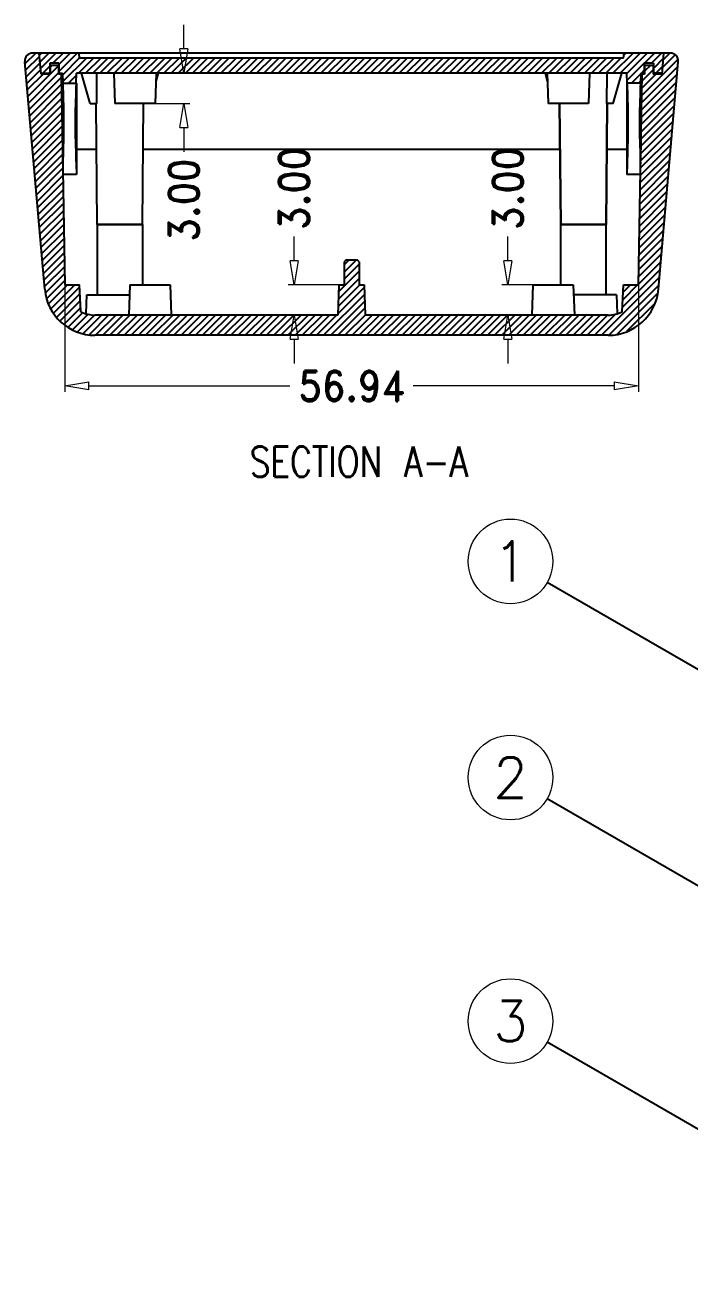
# Model space of a CAD drawing. Extents: x 38 to 404, y -350 to -88.
# Drawn here: x 89.6 to 155.5, y -341.9 to -218.8 of the extents above; entities that cross this region are included whole.
import ezdxf
from ezdxf.enums import TextEntityAlignment as Align

# ---------------------------------------------------------------- set-up
doc = ezdxf.new("R2010")
doc.units = 0
doc.header["$LTSCALE"] = 30.734
doc.header["$MEASUREMENT"] = 0
doc.header["$PDMODE"] = 3
doc.header["$PDSIZE"] = 0.3125
doc.layers.get('0').update_dxf_attribs({"linetype": 'CONTINUOUS'})
doc.layers.get('Defpoints').update_dxf_attribs({"linetype": 'CONTINUOUS'})
doc.layers.add('02___PRT_ALL_AXES', color=7, linetype='CONTINUOUS')
doc.layers.add('06___PRT_ALL_SURFS', color=7, linetype='CONTINUOUS')
for name, color, linetype, lineweight in [('dim', 3, 'CONTINUOUS', 9), ('from', 7, 'CONTINUOUS', 13), ('hatch', 56, 'CONTINUOUS', 9)]:
    doc.layers.add(name, color=color, linetype=linetype, lineweight=lineweight)
doc.styles.add('ROMAND', font='romand.shx', dxfattribs={"width": 0.9, "bigfont": 'gbcbig.shx'})
doc.styles.get("Standard").update_dxf_attribs({"font": 'txt', "width": 0.8, "bigfont": 'gbcbig.shx'})
doc.styles.add('TXT', font='txt.shx', dxfattribs={"bigfont": 'gbcbig.shx'})
doc.dimstyles.get("Standard").update_dxf_attribs({"dimtxt": 0.18, "dimasz": 0.18, "dimexe": 0.18, "dimexo": 0.0625, "dimgap": 0.09, "dimtad": 0, "dimtih": 1, "dimtoh": 1, "dimdec": 4, "dimzin": 0, "dimdsep": 46, "dimtxsty": 'Standard', "dimcen": 0.09, "dimadec": 0, "dimazin": 0, "dimtfac": 1, "dimtdec": 4, "dimtofl": 0, "dimtmove": 0, "dimatfit": 3, "dimfxl": 1, "dimtolj": 1, "dimtzin": 0, "dimarcsym": 0})
doc.dimstyles.new('YanXiu', dxfattribs={"dimtxt": 2.5, "dimasz": 2.2, "dimexe": 1, "dimexo": 0, "dimgap": 0.66, "dimtad": 0, "dimzin": 1, "dimdsep": 46, "dimtxsty": 'ROMAND', "dimblk": 'CLOSEDBLANK', "dimcen": 0, "dimclrd": 3, "dimclre": 3, "dimclrt": 7, "dimazin": 0, "dimtfac": 1, "dimtofl": 0, "dimtmove": 0, "dimatfit": 3, "dimldrblk": 'CLOSEDBLANK', "dimfxl": 1, "dimlwd": 5, "dimlwe": 5, "dimarcsym": 0})

# ---------------------------------------------------------------- blocks, each defined once
blk = doc.blocks.new('_ClosedBlank')
at = {"color": 0, "linetype": 'ByBlock', "lineweight": -2}
for p, q in [((-1, 0.167), (0, 0)), ((-1, 0.167), (-1, -0.167)), ((0, 0), (-1, -0.167))]:
    blk.add_line(p, q, dxfattribs=at)
blk = doc.blocks.new('*D16')
at = {"layer": 'Defpoints', "color": 0}
for p in [(116.33, -244.62), (120.79, -244.62), (120.68, -247.62)]:
    blk.add_point(p, dxfattribs=at)
at = {"layer": 'dim', "color": 3, "lineweight": 5}
for p, q in [((116.33, -242.22), (116.33, -239.82)), ((120.79, -244.62), (115.73, -244.62)), ((120.68, -247.62), (115.73, -247.62)), ((116.33, -250.02), (116.33, -252.42))]:
    blk.add_line(p, q, dxfattribs=at)
at = {"layer": 'dim', "color": 3, "lineweight": 5, "xscale": 2.4, "yscale": 2.4, "zscale": 2.4}
for p, rotation in [((116.33, -244.62), 270), ((116.33, -247.62), 90)]:
    blk.add_blockref('_ClosedBlank', p, dxfattribs=dict(at, rotation=rotation))
at = {"layer": 'dim', "color": 7, "insert": (116.33, -235.04), "char_height": 3, "attachment_point": 5, "rotation": 90, "style": 'ROMAND'}
blk.add_mtext('3.00', dxfattribs=at)
blk = doc.blocks.new('*D17')
at = {"layer": 'Defpoints', "color": 0}
for p in [(137.54, -244.62), (140.04, -244.62), (140.35, -247.62)]:
    blk.add_point(p, dxfattribs=at)
at = {"layer": 'dim', "color": 3, "lineweight": 5}
for p, q in [((137.54, -242.22), (137.54, -239.82)), ((140.04, -244.62), (136.94, -244.62)), ((140.35, -247.62), (136.94, -247.62)), ((137.54, -250.02), (137.54, -252.42))]:
    blk.add_line(p, q, dxfattribs=at)
at = {"layer": 'dim', "color": 3, "lineweight": 5, "xscale": 2.4, "yscale": 2.4, "zscale": 2.4}
for p, rotation in [((137.54, -244.62), 270), ((137.54, -247.62), 90)]:
    blk.add_blockref('_ClosedBlank', p, dxfattribs=dict(at, rotation=rotation))
at = {"layer": 'dim', "color": 7, "insert": (137.54, -235.04), "char_height": 3, "attachment_point": 5, "rotation": 90, "style": 'ROMAND'}
blk.add_mtext('3.00', dxfattribs=at)
blk = doc.blocks.new('*D18')
at = {"layer": 'Defpoints', "color": 0}
for p in [(102.64, -223.62), (102.54, -226.62), (105.39, -226.62)]:
    blk.add_point(p, dxfattribs=at)
at = {"layer": 'dim', "color": 3, "lineweight": 5}
for p, q in [((105.39, -221.22), (105.39, -218.82)), ((102.64, -223.62), (105.99, -223.62)), ((102.54, -226.62), (105.99, -226.62)), ((105.39, -229.02), (105.39, -231.42))]:
    blk.add_line(p, q, dxfattribs=at)
at = {"layer": 'dim', "color": 3, "lineweight": 5, "xscale": 2.4, "yscale": 2.4, "zscale": 2.4}
for p, rotation in [((105.39, -223.62), 270), ((105.39, -226.62), 90)]:
    blk.add_blockref('_ClosedBlank', p, dxfattribs=dict(at, rotation=rotation))
at = {"layer": 'dim', "color": 7, "insert": (105.39, -236.2), "char_height": 3, "attachment_point": 5, "rotation": 90, "style": 'ROMAND'}
blk.add_mtext('3.00', dxfattribs=at)
blk = doc.blocks.new('*D19')
at = {"layer": 'Defpoints', "color": 0}
for p in [(93.57, -244.62), (150.5, -244.62), (150.5, -254.64)]:
    blk.add_point(p, dxfattribs=at)
at = {"layer": 'dim', "color": 3, "lineweight": 5}
for p, q in [((93.57, -244.62), (93.57, -255.24)), ((150.5, -244.62), (150.5, -255.24)), ((95.97, -254.64), (115.91, -254.64)), ((148.1, -254.64), (128.16, -254.64))]:
    blk.add_line(p, q, dxfattribs=at)
at = {"layer": 'dim', "color": 3, "lineweight": 5, "xscale": 2.4, "yscale": 2.4, "zscale": 2.4, "rotation": 180}
blk.add_blockref('_ClosedBlank', (93.57, -254.64), dxfattribs=at)
at = {"layer": 'dim', "color": 3, "lineweight": 5, "xscale": 2.4, "yscale": 2.4, "zscale": 2.4}
blk.add_blockref('_ClosedBlank', (150.5, -254.64), dxfattribs=at)
at = {"layer": 'dim', "color": 7, "insert": (122.04, -254.64), "char_height": 3, "attachment_point": 5, "style": 'ROMAND'}
blk.add_mtext('56.94', dxfattribs=at)

msp = doc.modelspace()

# ---------------------------------------------------------------- linework, layer by layer
at = {"color": 7, "linetype": 'Continuous'}
for p, q in [((91.586, -245.059), (89.612, -222.493)), ((153.663, -221.623), (90.409, -221.623)), ((91.225, -223.723), (91.042, -221.623)), ((92.986, -222.623), (92.086, -222.623)), ((92.086, -222.623), (92.086, -223.523)), ((92.986, -222.623), (92.986, -223.523)), ((95.036, -222.123), (94.992, -221.623)), ((149.036, -222.123), (95.036, -222.123)), ((149.036, -222.123), (149.08, -221.623)), ((151.086, -222.623), (151.086, -223.523)), ((151.986, -222.623), (151.086, -222.623)), ((151.986, -222.623), (151.986, -223.523)), ((152.486, -245.059), (154.46, -222.493)), ((152.847, -223.723), (153.03, -221.623)), ((91.217, -223.623), (92.111, -223.623)), ((92.111, -223.723), (91.225, -223.723)), ((92.086, -223.523), (91.986, -223.623)), ((92.111, -222.823), (92.961, -222.823)), ((92.111, -222.823), (92.111, -223.723)), ((92.961, -222.823), (92.961, -223.723)), ((92.961, -223.623), (93.059, -223.623)), ((93.203, -223.723), (92.961, -223.723)), ((92.986, -223.523), (93.086, -223.623)), ((93.086, -223.623), (93.336, -223.623)), ((93.203, -223.723), (93.567, -244.623)), ((93.336, -223.623), (93.371, -224.623)), ((94.701, -224.623), (94.736, -223.623)), ((149.336, -223.623), (94.736, -223.623)), ((96.086, -226.623), (95.234, -223.623)), ((96.72, -223.623), (96.735, -226.623)), ((98.431, -223.623), (98.536, -226.623)), ((102.641, -223.623), (102.536, -226.623)), ((102.838, -223.623), (102.613, -224.417)), ((141.234, -223.623), (141.459, -224.417)), ((141.431, -223.623), (141.536, -226.623)), ((145.641, -223.623), (145.536, -226.623)), ((147.352, -223.623), (147.337, -226.623)), ((147.986, -226.623), (148.838, -223.623)), ((149.371, -224.623), (149.336, -223.623)), ((150.505, -244.623), (150.869, -223.723)), ((150.736, -223.623), (150.701, -224.623)), ((150.736, -223.623), (151.111, -223.623)), ((151.111, -223.723), (150.869, -223.723)), ((151.086, -223.523), (150.986, -223.623)), ((151.111, -222.823), (151.111, -223.723)), ((151.111, -222.823), (151.961, -222.823)), ((151.961, -222.823), (151.961, -223.723)), ((151.961, -223.623), (152.059, -223.623)), ((152.847, -223.723), (151.961, -223.723)), ((151.986, -223.523), (152.086, -223.623)), ((152.855, -223.623), (152.086, -223.623)), ((93.336, -224.623), (93.336, -231.205)), ((93.369, -224.623), (93.385, -225.051)), ((93.371, -224.623), (94.701, -224.623)), ((93.385, -225.051), (93.404, -225.557)), ((94.736, -224.623), (94.736, -233.68)), ((149.336, -224.623), (149.336, -233.68)), ((149.369, -224.623), (149.385, -225.051)), ((150.701, -224.623), (149.371, -224.623)), ((149.385, -225.051), (149.404, -225.557)), ((150.736, -224.623), (150.736, -231.205)), ((96.786, -238.623), (96.681, -226.623)), ((102.536, -226.623), (98.536, -226.623)), ((101.286, -238.623), (101.391, -226.623)), ((145.536, -226.623), (141.536, -226.623)), ((142.681, -226.623), (142.786, -238.623)), ((147.391, -226.623), (147.286, -238.623)), ((93.371, -231.257), (93.336, -231.205)), ((93.371, -232.623), (93.371, -231.257)), ((94.736, -231.205), (94.701, -231.257)), ((94.701, -231.257), (94.701, -232.623)), ((96.721, -231.205), (94.736, -231.205)), ((142.721, -231.205), (101.351, -231.205)), ((149.336, -231.205), (147.351, -231.205)), ((149.336, -231.205), (149.371, -231.257)), ((149.371, -231.257), (149.371, -232.623)), ((150.701, -231.257), (150.736, -231.205)), ((150.701, -232.623), (150.701, -231.257)), ((94.736, -233.68), (93.376, -233.68)), ((94.701, -232.623), (94.736, -233.68)), ((149.371, -232.623), (149.336, -233.68)), ((150.696, -233.68), (149.336, -233.68)), ((96.786, -238.623), (96.786, -245.623)), ((101.286, -238.623), (101.286, -244.623)), ((142.786, -244.623), (142.786, -238.623)), ((147.286, -245.623), (147.286, -238.623)), ((121.486, -242.123), (121.286, -242.323)), ((121.286, -242.323), (121.286, -244.623)), ((121.486, -242.123), (122.586, -242.123)), ((122.786, -242.323), (122.586, -242.123)), ((122.786, -242.323), (122.786, -244.623)), ((93.567, -244.623), (95.036, -244.623)), ((95.175, -247.281), (95.036, -244.623)), ((100.036, -244.623), (99.931, -247.623)), ((100.036, -244.623), (104.036, -244.623)), ((104.036, -244.623), (104.141, -247.623)), ((120.786, -244.623), (120.681, -247.623)), ((120.786, -244.623), (121.286, -244.623)), ((122.786, -244.623), (123.286, -244.623)), ((123.286, -244.623), (123.391, -247.623)), ((140.036, -244.623), (139.931, -247.623)), ((140.036, -244.623), (144.036, -244.623)), ((144.036, -244.623), (144.141, -247.623)), ((148.897, -247.281), (149.036, -244.623)), ((149.036, -244.623), (150.505, -244.623)), ((95.686, -247.474), (95.751, -245.623)), ((95.751, -245.623), (100.001, -245.623)), ((148.321, -245.623), (144.071, -245.623)), ((148.321, -245.623), (148.386, -247.474)), ((120.681, -247.623), (96.567, -247.623)), ((147.505, -247.623), (123.391, -247.623)), ((147.505, -249.623), (96.567, -249.623))]:
    msp.add_line(p, q, dxfattribs=at)
at = {"color": 5, "linetype": 'Continuous'}
for p, q in [((90.693, -221.623), (89.629, -222.687)), ((91.071, -221.953), (89.686, -223.337)), ((91.127, -222.603), (89.743, -223.988)), ((91.279, -221.623), (91.061, -221.842)), ((91.987, -221.623), (91.118, -222.492)), ((92.694, -221.623), (91.175, -223.142)), ((93.401, -221.623), (92.401, -222.623)), ((94.815, -221.623), (92.986, -223.452)), ((94.108, -221.623), (92.986, -222.745)), ((95.035, -222.11), (93.342, -223.803)), ((95.729, -222.123), (93.366, -224.486)), ((96.436, -222.123), (94.936, -223.623)), ((97.143, -222.123), (95.643, -223.623)), ((97.851, -222.123), (96.351, -223.623)), ((98.558, -222.123), (97.058, -223.623)), ((99.265, -222.123), (97.765, -223.623)), ((99.972, -222.123), (98.472, -223.623)), ((100.679, -222.123), (99.179, -223.623)), ((101.386, -222.123), (99.886, -223.623)), ((102.093, -222.123), (100.593, -223.623)), ((102.8, -222.123), (101.3, -223.623)), ((103.507, -222.123), (102.007, -223.623)), ((104.215, -222.123), (102.715, -223.623)), ((104.922, -222.123), (103.422, -223.623)), ((105.629, -222.123), (104.129, -223.623)), ((106.336, -222.123), (104.836, -223.623)), ((107.043, -222.123), (105.543, -223.623)), ((107.75, -222.123), (106.25, -223.623)), ((108.457, -222.123), (106.957, -223.623)), ((109.164, -222.123), (107.664, -223.623)), ((109.871, -222.123), (108.371, -223.623)), ((110.578, -222.123), (109.078, -223.623)), ((111.286, -222.123), (109.786, -223.623)), ((111.993, -222.123), (110.493, -223.623)), ((112.7, -222.123), (111.2, -223.623)), ((113.407, -222.123), (111.907, -223.623)), ((114.114, -222.123), (112.614, -223.623)), ((114.821, -222.123), (113.321, -223.623)), ((115.528, -222.123), (114.028, -223.623)), ((116.235, -222.123), (114.735, -223.623)), ((116.942, -222.123), (115.442, -223.623)), ((117.65, -222.123), (116.15, -223.623)), ((118.357, -222.123), (116.857, -223.623)), ((119.064, -222.123), (117.564, -223.623)), ((119.771, -222.123), (118.271, -223.623)), ((120.478, -222.123), (118.978, -223.623)), ((121.185, -222.123), (119.685, -223.623)), ((121.892, -222.123), (120.392, -223.623)), ((122.599, -222.123), (121.099, -223.623)), ((123.306, -222.123), (121.806, -223.623)), ((124.014, -222.123), (122.514, -223.623)), ((124.721, -222.123), (123.221, -223.623)), ((125.428, -222.123), (123.928, -223.623)), ((126.135, -222.123), (124.635, -223.623)), ((126.842, -222.123), (125.342, -223.623)), ((127.549, -222.123), (126.049, -223.623)), ((128.256, -222.123), (126.756, -223.623)), ((128.963, -222.123), (127.463, -223.623)), ((129.67, -222.123), (128.17, -223.623)), ((130.377, -222.123), (128.877, -223.623)), ((131.085, -222.123), (129.585, -223.623)), ((131.792, -222.123), (130.292, -223.623)), ((132.499, -222.123), (130.999, -223.623)), ((133.206, -222.123), (131.706, -223.623)), ((133.913, -222.123), (132.413, -223.623)), ((134.62, -222.123), (133.12, -223.623)), ((135.327, -222.123), (133.827, -223.623)), ((136.034, -222.123), (134.534, -223.623)), ((136.741, -222.123), (135.241, -223.623)), ((137.449, -222.123), (135.949, -223.623)), ((138.156, -222.123), (136.656, -223.623)), ((138.863, -222.123), (137.363, -223.623)), ((139.57, -222.123), (138.07, -223.623)), ((140.277, -222.123), (138.777, -223.623)), ((140.984, -222.123), (139.484, -223.623)), ((141.691, -222.123), (140.191, -223.623)), ((142.398, -222.123), (140.898, -223.623)), ((143.105, -222.123), (141.605, -223.623)), ((143.812, -222.123), (142.312, -223.623)), ((144.52, -222.123), (143.02, -223.623)), ((145.227, -222.123), (143.727, -223.623)), ((145.934, -222.123), (144.434, -223.623)), ((146.641, -222.123), (145.141, -223.623)), ((147.348, -222.123), (145.848, -223.623)), ((148.055, -222.123), (146.555, -223.623)), ((148.762, -222.123), (147.262, -223.623)), ((149.969, -221.623), (147.969, -223.623)), ((150.676, -221.623), (148.676, -223.623)), ((149.262, -221.623), (149.062, -221.823)), ((151.384, -221.623), (149.338, -223.669)), ((151.086, -222.628), (149.361, -224.352)), ((154.437, -222.226), (150.833, -225.83)), ((152.091, -221.623), (151.091, -222.623)), ((152.798, -221.623), (151.798, -222.623)), ((152.985, -222.143), (151.986, -223.142)), ((154.159, -221.797), (152.905, -223.05)), ((153.625, -221.623), (152.973, -222.275)), ((91.184, -223.253), (89.8, -224.638)), ((91.421, -223.723), (89.857, -225.288)), ((92.961, -222.891), (89.914, -225.938)), ((92.961, -223.598), (89.97, -226.588)), ((92.086, -222.938), (91.401, -223.623)), ((92.321, -222.823), (92.111, -223.034)), ((94.729, -223.831), (93.936, -224.623)), ((150.734, -223.687), (149.798, -224.623)), ((151.086, -223.335), (150.798, -223.623)), ((154.352, -223.725), (150.808, -227.27)), ((154.42, -222.95), (150.82, -226.55)), ((152.233, -223.723), (150.845, -225.111)), ((151.961, -223.288), (150.858, -224.391)), ((151.718, -222.823), (151.111, -223.431)), ((152.917, -222.918), (152.212, -223.623)), ((93.208, -224.058), (90.027, -227.239)), ((93.22, -224.753), (90.084, -227.889)), ((94.703, -224.564), (94.643, -224.623)), ((150.708, -224.42), (150.505, -224.623)), ((154.284, -224.5), (150.795, -227.989)), ((93.233, -225.448), (90.141, -228.539)), ((93.245, -226.142), (90.198, -229.189)), ((154.149, -226.05), (150.77, -229.429)), ((154.217, -225.275), (150.782, -228.709)), ((93.257, -226.837), (90.255, -229.84)), ((93.269, -227.532), (90.312, -230.49)), ((154.013, -227.599), (150.745, -230.868)), ((154.081, -226.825), (150.757, -230.148)), ((93.281, -228.227), (90.369, -231.14)), ((153.945, -228.374), (150.732, -231.588)), ((93.293, -228.922), (90.425, -231.79)), ((93.305, -229.617), (90.482, -232.44)), ((153.81, -229.924), (150.707, -233.027)), ((153.878, -229.149), (150.72, -232.307)), ((93.318, -230.312), (90.539, -233.091)), ((93.33, -231.007), (90.596, -233.741)), ((153.742, -230.699), (150.695, -233.747)), ((93.342, -231.702), (90.653, -234.391)), ((93.354, -232.397), (90.71, -235.041)), ((153.606, -232.249), (150.669, -235.186)), ((153.674, -231.474), (150.682, -234.466)), ((93.366, -233.092), (90.767, -235.691)), ((153.539, -233.024), (150.657, -235.906)), ((93.378, -233.787), (90.824, -236.342)), ((93.39, -234.482), (90.881, -236.992)), ((153.403, -234.574), (150.632, -237.345)), ((153.471, -233.799), (150.644, -236.625)), ((93.402, -235.177), (90.937, -237.642)), ((93.415, -235.872), (90.994, -238.292)), ((153.267, -236.123), (150.607, -238.784)), ((153.335, -235.349), (150.619, -238.065)), ((93.427, -236.567), (91.051, -238.943)), ((93.439, -237.262), (91.108, -239.593)), ((153.2, -236.898), (150.594, -239.504)), ((93.451, -237.957), (91.165, -240.243)), ((93.463, -238.652), (91.222, -240.893)), ((153.064, -238.448), (150.569, -240.943)), ((153.132, -237.673), (150.581, -240.224)), ((93.475, -239.347), (91.279, -241.543)), ((152.996, -239.223), (150.556, -241.663)), ((93.487, -240.042), (91.336, -242.194)), ((93.499, -240.737), (91.393, -242.844)), ((152.861, -240.773), (150.531, -243.102)), ((152.928, -239.998), (150.544, -242.383)), ((93.512, -241.432), (91.449, -243.494)), ((93.524, -242.127), (91.506, -244.144)), ((122.519, -242.123), (121.286, -243.356)), ((121.812, -242.123), (121.286, -242.649)), ((152.725, -242.323), (150.506, -244.542)), ((152.793, -241.548), (150.519, -243.822)), ((93.536, -242.822), (91.563, -244.795)), ((93.548, -243.517), (91.655, -245.41)), ((122.786, -243.27), (120.763, -245.294)), ((122.786, -242.563), (121.286, -244.063)), ((152.657, -243.098), (148.92, -246.835)), ((93.56, -244.212), (91.771, -246.001)), ((93.856, -244.623), (91.967, -246.512)), ((94.563, -244.623), (92.18, -247.007)), ((95.048, -244.846), (92.463, -247.431)), ((122.847, -244.623), (120.711, -246.759)), ((122.786, -243.977), (120.737, -246.026)), ((152.589, -243.872), (146.839, -249.623)), ((152.522, -244.647), (147.551, -249.618)), ((150.424, -244.623), (148.959, -246.088)), ((149.717, -244.623), (148.998, -245.342)), ((95.083, -245.518), (92.756, -247.844)), ((123.319, -245.566), (119.261, -249.623)), ((123.295, -244.883), (120.686, -247.492)), ((152.405, -245.471), (148.342, -249.534)), ((95.118, -246.189), (93.109, -248.198)), ((95.153, -246.861), (93.478, -248.536)), ((123.343, -246.249), (119.969, -249.623)), ((123.367, -246.932), (120.676, -249.623)), ((152.13, -246.454), (149.325, -249.259)), ((95.368, -247.354), (93.899, -248.823)), ((95.888, -247.541), (94.345, -249.084)), ((96.519, -247.617), (94.845, -249.291)), ((97.22, -247.623), (95.377, -249.466)), ((97.927, -247.623), (95.989, -249.562)), ((98.634, -247.623), (96.634, -249.623)), ((99.341, -247.623), (97.341, -249.623)), ((100.048, -247.623), (98.048, -249.623)), ((100.755, -247.623), (98.755, -249.623)), ((101.462, -247.623), (99.462, -249.623)), ((102.17, -247.623), (100.17, -249.623)), ((102.877, -247.623), (100.877, -249.623)), ((103.584, -247.623), (101.584, -249.623)), ((104.291, -247.623), (102.291, -249.623)), ((104.998, -247.623), (102.998, -249.623)), ((105.705, -247.623), (103.705, -249.623)), ((106.412, -247.623), (104.412, -249.623)), ((107.119, -247.623), (105.119, -249.623)), ((107.826, -247.623), (105.826, -249.623)), ((108.534, -247.623), (106.534, -249.623)), ((109.241, -247.623), (107.241, -249.623)), ((109.948, -247.623), (107.948, -249.623)), ((110.655, -247.623), (108.655, -249.623)), ((111.362, -247.623), (109.362, -249.623)), ((112.069, -247.623), (110.069, -249.623)), ((112.776, -247.623), (110.776, -249.623)), ((113.483, -247.623), (111.483, -249.623)), ((114.19, -247.623), (112.19, -249.623)), ((114.897, -247.623), (112.897, -249.623)), ((115.605, -247.623), (113.605, -249.623)), ((116.312, -247.623), (114.312, -249.623)), ((117.019, -247.623), (115.019, -249.623)), ((117.726, -247.623), (115.726, -249.623)), ((118.433, -247.623), (116.433, -249.623)), ((119.14, -247.623), (117.14, -249.623)), ((119.847, -247.623), (117.847, -249.623)), ((120.554, -247.623), (118.554, -249.623)), ((123.39, -247.616), (121.383, -249.623)), ((124.09, -247.623), (122.09, -249.623)), ((124.797, -247.623), (122.797, -249.623)), ((125.504, -247.623), (123.504, -249.623)), ((126.211, -247.623), (124.211, -249.623)), ((126.918, -247.623), (124.918, -249.623)), ((127.625, -247.623), (125.625, -249.623)), ((128.333, -247.623), (126.333, -249.623)), ((129.04, -247.623), (127.04, -249.623)), ((129.747, -247.623), (127.747, -249.623)), ((130.454, -247.623), (128.454, -249.623)), ((131.161, -247.623), (129.161, -249.623)), ((131.868, -247.623), (129.868, -249.623)), ((132.575, -247.623), (130.575, -249.623)), ((133.282, -247.623), (131.282, -249.623)), ((133.989, -247.623), (131.989, -249.623)), ((134.696, -247.623), (132.696, -249.623)), ((135.404, -247.623), (133.404, -249.623)), ((136.111, -247.623), (134.111, -249.623)), ((136.818, -247.623), (134.818, -249.623)), ((137.525, -247.623), (135.525, -249.623)), ((138.232, -247.623), (136.232, -249.623)), ((138.939, -247.623), (136.939, -249.623)), ((139.646, -247.623), (137.646, -249.623)), ((140.353, -247.623), (138.353, -249.623)), ((141.06, -247.623), (139.06, -249.623)), ((141.768, -247.623), (139.768, -249.623)), ((142.475, -247.623), (140.475, -249.623)), ((143.182, -247.623), (141.182, -249.623)), ((143.889, -247.623), (141.889, -249.623)), ((144.596, -247.623), (142.596, -249.623)), ((145.303, -247.623), (143.303, -249.623)), ((146.01, -247.623), (144.01, -249.623)), ((146.717, -247.623), (144.717, -249.623)), ((147.424, -247.623), (145.424, -249.623)), ((148.218, -247.537), (146.132, -249.623))]:
    msp.add_line(p, q, dxfattribs=at)
at = {"color": 7, "linetype": 'Continuous'}
for points in [[(94.703, -224.623), (94.687, -225.051), (94.671, -225.48), (94.657, -225.909)], [(150.703, -224.623), (150.687, -225.051), (150.671, -225.48), (150.657, -225.909)], [(93.404, -225.557), (93.415, -225.909), (93.429, -226.336), (93.441, -226.767), (93.451, -227.22), (93.46, -227.717), (93.465, -228.274), (93.465, -228.86), (93.46, -229.426), (93.452, -229.937), (93.441, -230.407), (93.429, -230.855), (93.415, -231.297), (93.4, -231.739), (93.383, -232.181), (93.369, -232.623)], [(94.657, -225.909), (94.643, -226.336), (94.631, -226.767), (94.621, -227.22), (94.612, -227.717), (94.607, -228.274), (94.607, -228.86), (94.612, -229.426), (94.62, -229.937), (94.631, -230.407), (94.643, -230.855), (94.657, -231.297), (94.672, -231.739), (94.689, -232.181), (94.703, -232.623)], [(149.404, -225.557), (149.415, -225.909), (149.429, -226.336), (149.441, -226.767), (149.451, -227.22), (149.46, -227.717), (149.465, -228.274), (149.465, -228.86), (149.46, -229.426), (149.452, -229.937), (149.441, -230.407), (149.429, -230.855), (149.415, -231.297), (149.4, -231.739), (149.383, -232.181), (149.369, -232.623)], [(150.657, -225.909), (150.643, -226.336), (150.631, -226.767), (150.621, -227.22), (150.612, -227.717), (150.607, -228.274), (150.607, -228.86), (150.612, -229.426), (150.62, -229.937), (150.631, -230.407), (150.643, -230.855), (150.657, -231.297), (150.672, -231.739), (150.689, -232.181), (150.703, -232.623)]]:
    msp.add_lwpolyline(points, dxfattribs=at)
for centre, radius, start, end in [((90.409, -222.423), 0.8, 90, 185), ((153.663, -222.423), 0.8, 355, 90), ((96.567, -244.623), 5, 185, 270), ((147.505, -244.623), 5, 270, 355), ((96.567, -244.623), 3, 242.35305, 270), ((147.505, -244.623), 3, 270, 297.64695)]:
    msp.add_arc(centre, radius, start, end, dxfattribs=at)
at = {"layer": '02___PRT_ALL_AXES', "color": 7, "linetype": 'Continuous'}
for p, q in [((101.286, -238.623), (96.786, -238.623)), ((142.786, -238.623), (147.286, -238.623))]:
    msp.add_line(p, q, dxfattribs=at)
at = {"layer": '06___PRT_ALL_SURFS', "color": 7, "linetype": 'Continuous'}
for p, q in [((96.086, -226.623), (96.735, -226.623)), ((96.786, -238.623), (96.681, -226.623)), ((101.286, -238.623), (101.391, -226.623)), ((142.786, -238.623), (142.681, -226.623)), ((147.286, -238.623), (147.391, -226.623)), ((147.986, -226.623), (147.337, -226.623)), ((96.786, -238.623), (101.286, -238.623)), ((147.286, -238.623), (142.786, -238.623))]:
    msp.add_line(p, q, dxfattribs=at)
at = {"layer": 'from', "color": 4}
for centre in [(137.807, -272.051), (137.807, -293.489), (137.807, -317.654)]:
    msp.add_circle(centre, 4.2, dxfattribs=at)

# ---------------------------------------------------------------- texts
at = {"layer": 'from', "color": 6, "style": 'TXT'}
for s, p in [('1', (137.807, -272.051)), ('2', (137.807, -293.489)), ('3', (137.807, -317.654))]:
    msp.add_text(s, height=4, dxfattribs=at).set_placement(p, align=Align.MIDDLE)
at = {"layer": 'hatch', "color": 6, "width": 0.8}
msp.add_text('SECTION A-A', height=3, dxfattribs=at).set_placement((122.772, -262.164), align=Align.MIDDLE)

# ---------------------------------------------------------------- dimensions: what is measured, and where the dimension line sits
at = {"layer": 'dim'}
for base, p1, p2, picture, middle in [((105.393, -226.623), (102.641, -223.623), (102.536, -226.623), '*D18', (105.393, -236.202)), ((116.326, -244.623), (120.681, -247.623), (120.786, -244.623), '*D16', (116.326, -235.045)), ((137.539, -244.623), (140.353, -247.623), (140.036, -244.623), '*D17', (137.539, -235.045))]:
    dim = msp.add_linear_dim(base=base, p1=p1, p2=p2, angle=90, dimstyle='YanXiu', override={"dimtxt": 3, "dimasz": 2.4, "dimexe": 0.5997, "dimgap": 0.5997}, dxfattribs=at)
    dim.commit()
    dim.dimension.update_dxf_attribs({"geometry": picture, "text_midpoint": middle})
dim = msp.add_linear_dim(base=(150.505, -254.644), p1=(93.567, -244.623), p2=(150.505, -244.623), dimstyle='YanXiu', override={"dimtxt": 3, "dimasz": 2.4, "dimexe": 0.5997, "dimgap": 0.5997}, dxfattribs=at)
dim.commit()
dim.dimension.update_dxf_attribs({"geometry": '*D19', "text_midpoint": (122.036, -254.644)})

# ---------------------------------------------------------------- leaders
at = {"layer": 'from', "color": 4}
for points in [[(164.763, -287.614), (141.445, -274.151)], [(164.763, -309.051), (141.445, -295.589)], [(178.873, -341.364), (141.445, -319.754)]]:
    msp.add_leader(points, dimstyle='Standard', override={"dimasz": 1, "dimldrblk": 'Dot'}, dxfattribs=at)

doc.saveas('drawing.dxf')
